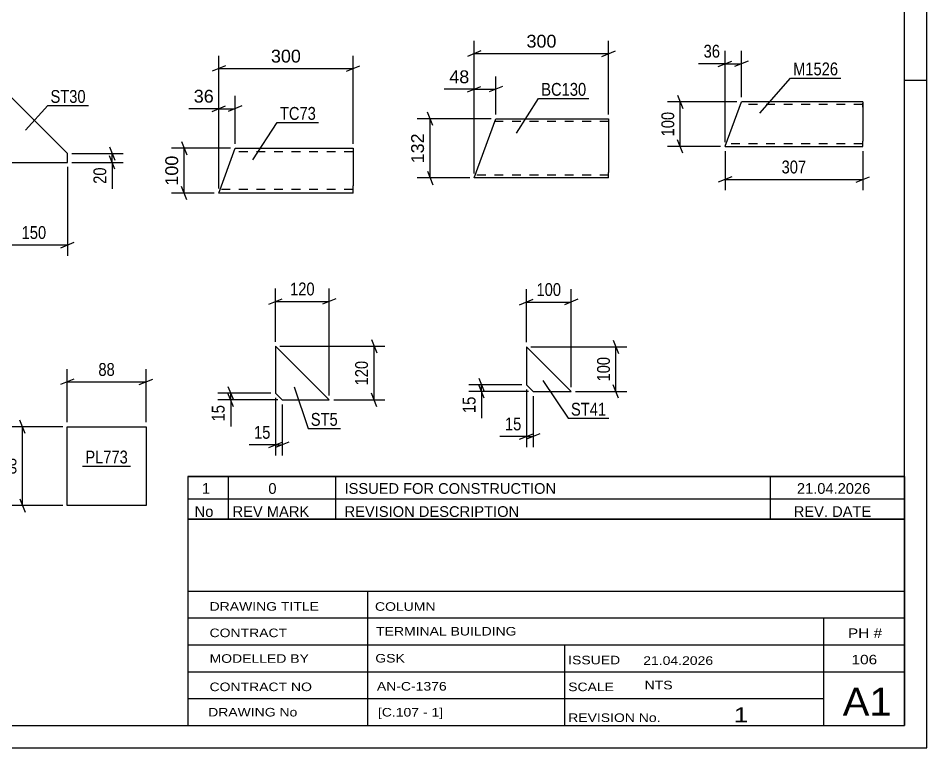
# Model space of a CAD drawing. Header units: millimetres. Extents: x 0 to 420, y 0 to 297.
# Drawn here: x 217.1 to 420, y 0 to 162.9 of the extents above; entities that cross this region are included whole.
import ezdxf

# ---------------------------------------------------------------- set-up
doc = ezdxf.new("R2010")
doc.units = ezdxf.units.MM
doc.linetypes.add('DXK_LINE_DOT2', pattern=[3.9198, 1.9599, -1.9599])
doc.styles.add('Arial', font='ARIAL.TTF', dxfattribs={"height": 0.2})
doc.styles.add('Arial Narrow', font='ARIALN.TTF', dxfattribs={"height": 0.2})

# ---------------------------------------------------------------- blocks, each defined once
blk = doc.blocks.new('Unknown-284858884-1134')
at = {"color": 5, "linetype": 'Continuous'}
for p, q in [((420, 0), (420, 297)), ((415, 5), (415, 292)), ((420, 149), (415, 149)), ((5, 5), (415, 5)), ((0, 0), (420, 0))]:
    blk.add_line(p, q, dxfattribs=at)
blk = doc.blocks.new('Part-284858884-6890 - 6889')
at = {"color": 2, "linetype": 'Continuous'}
for p, q in [((215.16, 145.68), (213.16, 145.68)), ((213.16, 145.68), (213.16, 132.68)), ((228.16, 132.68), (215.16, 145.68)), ((213.16, 132.68), (215.16, 130.68)), ((228.16, 130.68), (228.16, 132.68)), ((215.16, 130.68), (228.16, 130.68))]:
    blk.add_line(p, q, dxfattribs=at)
blk = doc.blocks.new('Part-284858884-8327 - 8326')
at = {"color": 2, "linetype": 'Continuous'}
for p, q in [((318.97, 127.21), (323.77, 140.41)), ((323.77, 140.41), (348.97, 140.41)), ((348.97, 140.41), (348.97, 140.32)), ((348.97, 140.32), (348.97, 139.21)), ((348.97, 139.21), (348.97, 128.41)), ((348.97, 127.21), (348.97, 128.41)), ((348.97, 127.21), (318.97, 127.21))]:
    blk.add_line(p, q, dxfattribs=at)
at = {"color": 7, "linetype": 'DXK_LINE_DOT2'}
for p, q in [((348.97, 140.06), (348.97, 139.21)), ((348.97, 139.81), (323.55, 139.81)), ((348.97, 127.81), (319.19, 127.81)), ((348.97, 127.3), (348.97, 127.56)), ((348.97, 127.21), (348.97, 127.3))]:
    blk.add_line(p, q, dxfattribs=at)
blk = doc.blocks.new('Part-284858884-6944 - 6943')
at = {"color": 2, "linetype": 'Continuous'}
for p, q in [((274.59, 89.65), (274.59, 79.15)), ((274.59, 89.65), (286.59, 77.65)), ((274.59, 79.15), (276.09, 77.65)), ((276.09, 77.65), (286.59, 77.65))]:
    blk.add_line(p, q, dxfattribs=at)
blk = doc.blocks.new('Part-284858884-6996 - 6995')
at = {"color": 2, "linetype": 'Continuous'}
for p, q in [((374.98, 134.32), (378.59, 144.23)), ((405.7, 144.23), (378.59, 144.23)), ((405.7, 144.23), (405.7, 144.14)), ((405.7, 144.14), (405.7, 143.03)), ((405.7, 143.03), (405.7, 135.43)), ((374.95, 134.23), (374.98, 134.32)), ((374.95, 134.23), (405.7, 134.23)), ((405.7, 134.23), (405.7, 135.43))]:
    blk.add_line(p, q, dxfattribs=at)
at = {"color": 7, "linetype": 'DXK_LINE_DOT2'}
for p, q in [((405.7, 143.63), (378.38, 143.63)), ((405.7, 143.03), (405.7, 143.88)), ((374.95, 134.23), (374.95, 134.23)), ((375.17, 134.83), (375.19, 134.88)), ((405.7, 134.83), (375.17, 134.83)), ((405.7, 134.88), (405.7, 135.2)), ((405.7, 134.83), (405.7, 134.88))]:
    blk.add_line(p, q, dxfattribs=at)
blk = doc.blocks.new('Part-284858884-7011 - 7010')
at = {"color": 2, "linetype": 'Continuous'}
for p, q in [((228.09, 54.08), (228.09, 71.68)), ((228.09, 71.68), (245.69, 71.68)), ((245.69, 71.68), (245.69, 54.08)), ((245.69, 54.08), (228.09, 54.08))]:
    blk.add_line(p, q, dxfattribs=at)
blk = doc.blocks.new('Part-284858884-7019 - 7018')
at = {"color": 2, "linetype": 'Continuous'}
for p, q in [((330.6, 89.52), (330.6, 81.02)), ((340.6, 79.52), (330.6, 89.52)), ((330.6, 81.02), (332.1, 79.52)), ((332.1, 79.52), (340.6, 79.52))]:
    blk.add_line(p, q, dxfattribs=at)
blk = doc.blocks.new('Part-284858884-8310 - 8309')
at = {"color": 2, "linetype": 'Continuous'}
for p, q in [((261.92, 123.84), (265.56, 133.84)), ((265.56, 133.84), (291.92, 133.84)), ((291.92, 133.84), (291.92, 132.24)), ((291.92, 132.24), (291.92, 125.44)), ((291.92, 123.84), (261.92, 123.84)), ((291.92, 123.84), (291.92, 125.44))]:
    blk.add_line(p, q, dxfattribs=at)
at = {"color": 7, "linetype": 'DXK_LINE_DOT2'}
for p, q in [((291.92, 133.04), (265.27, 133.04)), ((291.92, 133.71), (291.92, 132.24)), ((291.92, 124.64), (262.21, 124.64)), ((291.92, 123.84), (291.92, 124.31))]:
    blk.add_line(p, q, dxfattribs=at)
blk = doc.blocks.new('StraightDimension-284858884-7135 - 6889')
at = {"color": 7, "linetype": 'Continuous'}
for p, q in [((213.16, 131.68), (213.16, 109.85)), ((228.16, 129.68), (228.16, 109.85)), ((214.66, 112.85), (211.66, 111.65)), ((213.16, 112.25), (228.16, 112.25)), ((226.66, 111.65), (229.66, 112.85))]:
    blk.add_line(p, q, dxfattribs=at)
at = {"color": 0}
blk.add_wipeout([(224.01, 113), (224.01, 117.2), (217.32, 117.2), (217.32, 113)], dxfattribs=at)
at = {"color": 3, "style": 'Arial Narrow'}
blk.add_text('150', height=2.863, dxfattribs=at).set_placement((217.92, 113.6))
blk = doc.blocks.new('StraightDimension-284858884-7127 - 6889')
at = {"color": 7, "linetype": 'Continuous'}
for p, q in [((237.56, 134.18), (238.76, 131.18)), ((229.16, 132.68), (240.56, 132.68)), ((238.76, 129.18), (237.56, 132.18)), ((238.16, 130.68), (238.16, 132.68)), ((229.16, 130.68), (240.56, 130.68))]:
    blk.add_line(p, q, dxfattribs=at)
at = {"color": 0}
blk.add_wipeout([(237.41, 130.15), (233.21, 130.15), (233.21, 125.3), (237.41, 125.3)], dxfattribs=at)
at = {"color": 7, "linetype": 'Continuous'}
blk.add_line((238.16, 130.68), (238.16, 124.77), dxfattribs=at)
blk.add_line((238.16, 130.68), (238.16, 124.77), dxfattribs=at)
at = {"color": 3, "style": 'Arial Narrow'}
blk.add_text('20', height=2.863, rotation=90.0002, dxfattribs=at).set_placement((236.81, 125.9))
blk = doc.blocks.new('StraightDimension-284858884-8398 - 8326')
at = {"color": 7, "linetype": 'Continuous'}
for p, q in [((318.97, 128.21), (318.97, 149.87)), ((323.77, 141.41), (323.77, 149.87)), ((317.47, 146.42), (320.47, 147.62)), ((318.97, 147.02), (323.77, 147.02)), ((325.27, 147.62), (322.27, 146.42))]:
    blk.add_line(p, q, dxfattribs=at)
at = {"color": 0}
blk.add_wipeout([(318.44, 147.77), (318.44, 151.97), (312.8, 151.97), (312.8, 147.77)], dxfattribs=at)
at = {"color": 7, "linetype": 'Continuous'}
blk.add_line((318.97, 147.02), (312.27, 147.02), dxfattribs=at)
blk.add_line((318.97, 147.02), (312.27, 147.02), dxfattribs=at)
at = {"color": 3, "style": 'Arial'}
blk.add_text('48', height=2.865, dxfattribs=at).set_placement((313.4, 148.37))
blk = doc.blocks.new('StraightDimension-284858884-8416 - 8326')
at = {"color": 7, "linetype": 'Continuous'}
for p, q in [((318.97, 128.21), (318.97, 157.81)), ((348.97, 141.41), (348.97, 157.81)), ((320.47, 155.56), (317.47, 154.36)), ((318.97, 154.96), (348.97, 154.96)), ((347.47, 154.36), (350.47, 155.56))]:
    blk.add_line(p, q, dxfattribs=at)
at = {"color": 0}
blk.add_wipeout([(337.9, 155.71), (337.9, 159.91), (330.03, 159.91), (330.03, 155.71)], dxfattribs=at)
at = {"color": 3, "style": 'Arial'}
blk.add_text('300', height=2.865, dxfattribs=at).set_placement((330.63, 156.31))
blk = doc.blocks.new('StraightDimension-284858884-8380 - 8326')
at = {"color": 7, "linetype": 'Continuous'}
for p, q in [((322.77, 140.41), (306.25, 140.41)), ((309.7, 138.91), (308.5, 141.91)), ((309.1, 127.21), (309.1, 140.41)), ((308.5, 128.71), (309.7, 125.71)), ((317.97, 127.21), (306.25, 127.21))]:
    blk.add_line(p, q, dxfattribs=at)
at = {"color": 0}
blk.add_wipeout([(308.35, 137.75), (304.15, 137.75), (304.15, 129.88), (308.35, 129.88)], dxfattribs=at)
at = {"color": 3, "style": 'Arial'}
blk.add_text('132', height=2.865, rotation=90.0002, dxfattribs=at).set_placement((307.75, 130.48))
blk = doc.blocks.new('StraightDimension-284858884-7271 - 6943')
at = {"color": 7, "linetype": 'Continuous'}
for p, q in [((273.59, 79.15), (261.74, 79.15)), ((263.99, 80.65), (265.19, 77.65)), ((265.19, 76.15), (263.99, 79.15)), ((264.59, 77.65), (264.59, 79.15)), ((275.09, 77.65), (261.74, 77.65))]:
    blk.add_line(p, q, dxfattribs=at)
at = {"color": 0}
blk.add_wipeout([(263.84, 77.12), (259.64, 77.12), (259.64, 72.26), (263.84, 72.26)], dxfattribs=at)
at = {"color": 7, "linetype": 'Continuous'}
blk.add_line((264.59, 77.65), (264.59, 71.74), dxfattribs=at)
blk.add_line((264.59, 77.65), (264.59, 71.74), dxfattribs=at)
at = {"color": 3, "style": 'Arial Narrow'}
blk.add_text('15', height=2.863, rotation=90.0002, dxfattribs=at).set_placement((263.24, 72.86))
blk = doc.blocks.new('StraightDimension-284858884-7263 - 6943')
at = {"color": 7, "linetype": 'Continuous'}
for p, q in [((274.59, 78.15), (274.59, 65.25)), ((276.09, 76.65), (276.09, 65.25)), ((273.09, 67.05), (276.09, 68.25)), ((277.59, 68.25), (274.59, 67.05)), ((274.59, 67.65), (276.09, 67.65))]:
    blk.add_line(p, q, dxfattribs=at)
at = {"color": 0}
blk.add_wipeout([(274.07, 68.4), (274.07, 72.6), (269.21, 72.6), (269.21, 68.4)], dxfattribs=at)
at = {"color": 7, "linetype": 'Continuous'}
blk.add_line((274.59, 67.65), (268.69, 67.65), dxfattribs=at)
blk.add_line((274.59, 67.65), (268.69, 67.65), dxfattribs=at)
at = {"color": 3, "style": 'Arial Narrow'}
blk.add_text('15', height=2.863, dxfattribs=at).set_placement((269.81, 69))
blk = doc.blocks.new('StraightDimension-284858884-7275 - 6943')
at = {"color": 7, "linetype": 'Continuous'}
for p, q in [((275.59, 89.65), (298.99, 89.65)), ((295.99, 91.15), (297.19, 88.15)), ((296.59, 77.65), (296.59, 89.65)), ((297.19, 76.15), (295.99, 79.15)), ((287.59, 77.65), (298.99, 77.65))]:
    blk.add_line(p, q, dxfattribs=at)
at = {"color": 0}
blk.add_wipeout([(295.84, 86.99), (291.64, 86.99), (291.64, 80.3), (295.84, 80.3)], dxfattribs=at)
at = {"color": 3, "style": 'Arial Narrow'}
blk.add_text('120', height=2.863, rotation=90.0002, dxfattribs=at).set_placement((295.24, 80.9))
blk = doc.blocks.new('StraightDimension-284858884-7267 - 6943')
at = {"color": 7, "linetype": 'Continuous'}
for p, q in [((274.59, 90.65), (274.59, 102.5)), ((286.59, 78.65), (286.59, 102.5)), ((273.09, 99.05), (276.09, 100.25)), ((274.59, 99.65), (286.59, 99.65)), ((288.09, 100.25), (285.09, 99.05))]:
    blk.add_line(p, q, dxfattribs=at)
at = {"color": 0}
blk.add_wipeout([(283.94, 100.4), (283.94, 104.6), (277.25, 104.6), (277.25, 100.4)], dxfattribs=at)
at = {"color": 3, "style": 'Arial Narrow'}
blk.add_text('120', height=2.863, dxfattribs=at).set_placement((277.85, 101))
blk = doc.blocks.new('StraightDimension-284858884-7305 - 6995')
at = {"color": 7, "linetype": 'Continuous'}
for p, q in [((377.59, 144.23), (362.1, 144.23)), ((364.35, 145.73), (365.55, 142.73)), ((364.95, 134.23), (364.95, 144.23)), ((373.95, 134.23), (362.1, 134.23)), ((365.55, 132.73), (364.35, 135.73))]:
    blk.add_line(p, q, dxfattribs=at)
at = {"color": 0}
blk.add_wipeout([(364.2, 142.58), (360, 142.58), (360, 135.89), (364.2, 135.89)], dxfattribs=at)
at = {"color": 3, "style": 'Arial Narrow'}
blk.add_text('100', height=2.863, rotation=90.0002, dxfattribs=at).set_placement((363.6, 136.49))
blk = doc.blocks.new('StraightDimension-284858884-7301 - 6995')
at = {"color": 7, "linetype": 'Continuous'}
for p, q in [((374.95, 135.23), (374.95, 155.57)), ((378.59, 145.23), (378.59, 155.57)), ((373.45, 152.12), (376.45, 153.32)), ((374.95, 152.72), (378.59, 152.72)), ((380.09, 153.32), (377.09, 152.12))]:
    blk.add_line(p, q, dxfattribs=at)
at = {"color": 0}
blk.add_wipeout([(374.43, 153.47), (374.43, 157.67), (369.57, 157.67), (369.57, 153.47)], dxfattribs=at)
at = {"color": 7, "linetype": 'Continuous'}
blk.add_line((374.95, 152.72), (369.04, 152.72), dxfattribs=at)
blk.add_line((374.95, 152.72), (369.04, 152.72), dxfattribs=at)
at = {"color": 3, "style": 'Arial Narrow'}
blk.add_text('36', height=2.863, dxfattribs=at).set_placement((370.17, 154.07))
blk = doc.blocks.new('StraightDimension-284858884-7311 - 6995')
at = {"color": 7, "linetype": 'Continuous'}
for p, q in [((374.95, 133.23), (374.95, 124.48)), ((405.7, 133.23), (405.7, 124.48)), ((376.45, 127.48), (373.45, 126.28)), ((374.95, 126.88), (405.7, 126.88)), ((404.2, 126.28), (407.2, 127.48))]:
    blk.add_line(p, q, dxfattribs=at)
at = {"color": 0}
blk.add_wipeout([(393.67, 127.63), (393.67, 131.83), (386.98, 131.83), (386.98, 127.63)], dxfattribs=at)
at = {"color": 3, "style": 'Arial Narrow'}
blk.add_text('307', height=2.863, dxfattribs=at).set_placement((387.58, 128.23))
blk = doc.blocks.new('StraightDimension-284858884-7319 - 7010')
at = {"color": 7, "linetype": 'Continuous'}
for p, q in [((218.69, 70.18), (217.49, 73.18)), ((227.09, 71.68), (215.24, 71.68)), ((218.09, 54.08), (218.09, 71.68)), ((217.49, 55.58), (218.69, 52.58)), ((227.09, 54.08), (215.24, 54.08))]:
    blk.add_line(p, q, dxfattribs=at)
at = {"color": 0}
blk.add_wipeout([(217.34, 65.31), (213.14, 65.31), (213.14, 60.45), (217.34, 60.45)], dxfattribs=at)
at = {"color": 3, "style": 'Arial Narrow'}
blk.add_text('88', height=2.863, rotation=90.0002, dxfattribs=at).set_placement((216.74, 61.05))
blk = doc.blocks.new('StraightDimension-284858884-7323 - 7010')
at = {"color": 7, "linetype": 'Continuous'}
for p, q in [((228.09, 72.68), (228.09, 84.53)), ((245.69, 72.68), (245.69, 84.53)), ((229.59, 82.28), (226.59, 81.08)), ((228.09, 81.68), (245.69, 81.68)), ((244.19, 81.08), (247.19, 82.28))]:
    blk.add_line(p, q, dxfattribs=at)
at = {"color": 0}
blk.add_wipeout([(239.32, 82.43), (239.32, 86.63), (234.46, 86.63), (234.46, 82.43)], dxfattribs=at)
at = {"color": 3, "style": 'Arial Narrow'}
blk.add_text('88', height=2.863, dxfattribs=at).set_placement((235.06, 83.03))
blk = doc.blocks.new('StraightDimension-284858884-7335 - 7018')
at = {"color": 7, "linetype": 'Continuous'}
for p, q in [((320, 82.52), (321.2, 79.52)), ((329.6, 81.02), (317.75, 81.02)), ((331.1, 79.52), (317.75, 79.52)), ((321.2, 78.02), (320, 81.02)), ((320.6, 79.52), (320.6, 81.02))]:
    blk.add_line(p, q, dxfattribs=at)
at = {"color": 0}
blk.add_wipeout([(319.85, 78.99), (315.65, 78.99), (315.65, 74.14), (319.85, 74.14)], dxfattribs=at)
at = {"color": 7, "linetype": 'Continuous'}
blk.add_line((320.6, 79.52), (320.6, 73.61), dxfattribs=at)
blk.add_line((320.6, 79.52), (320.6, 73.61), dxfattribs=at)
at = {"color": 3, "style": 'Arial Narrow'}
blk.add_text('15', height=2.863, rotation=90.0002, dxfattribs=at).set_placement((319.25, 74.74))
blk = doc.blocks.new('StraightDimension-284858884-7327 - 7018')
at = {"color": 7, "linetype": 'Continuous'}
for p, q in [((330.6, 80.02), (330.6, 67.12)), ((332.1, 78.52), (332.1, 67.12)), ((329.1, 68.92), (332.1, 70.12)), ((333.6, 70.12), (330.6, 68.92)), ((330.6, 69.52), (332.1, 69.52))]:
    blk.add_line(p, q, dxfattribs=at)
at = {"color": 0}
blk.add_wipeout([(330.08, 70.27), (330.08, 74.47), (325.22, 74.47), (325.22, 70.27)], dxfattribs=at)
at = {"color": 7, "linetype": 'Continuous'}
blk.add_line((330.6, 69.52), (324.7, 69.52), dxfattribs=at)
blk.add_line((330.6, 69.52), (324.7, 69.52), dxfattribs=at)
at = {"color": 3, "style": 'Arial Narrow'}
blk.add_text('15', height=2.863, dxfattribs=at).set_placement((325.82, 70.87))
blk = doc.blocks.new('StraightDimension-284858884-7339 - 7018')
at = {"color": 7, "linetype": 'Continuous'}
for p, q in [((331.6, 89.52), (353, 89.52)), ((350, 91.02), (351.2, 88.02)), ((350.6, 79.52), (350.6, 89.52)), ((341.6, 79.52), (353, 79.52)), ((351.2, 78.02), (350, 81.02))]:
    blk.add_line(p, q, dxfattribs=at)
at = {"color": 0}
blk.add_wipeout([(349.85, 87.86), (345.65, 87.86), (345.65, 81.18), (349.85, 81.18)], dxfattribs=at)
at = {"color": 3, "style": 'Arial Narrow'}
blk.add_text('100', height=2.863, rotation=90.0002, dxfattribs=at).set_placement((349.25, 81.78))
blk = doc.blocks.new('StraightDimension-284858884-7331 - 7018')
at = {"color": 7, "linetype": 'Continuous'}
for p, q in [((330.6, 90.52), (330.6, 102.37)), ((340.6, 80.52), (340.6, 102.37)), ((329.1, 98.92), (332.1, 100.12)), ((330.6, 99.52), (340.6, 99.52)), ((342.1, 100.12), (339.1, 98.92))]:
    blk.add_line(p, q, dxfattribs=at)
at = {"color": 0}
blk.add_wipeout([(338.95, 100.27), (338.95, 104.47), (332.26, 104.47), (332.26, 100.27)], dxfattribs=at)
at = {"color": 3, "style": 'Arial Narrow'}
blk.add_text('100', height=2.863, dxfattribs=at).set_placement((332.86, 100.87))
blk = doc.blocks.new('StraightDimension-284858884-8351 - 8309')
at = {"color": 7, "linetype": 'Continuous'}
for p, q in [((261.92, 124.84), (261.92, 154.48)), ((291.92, 134.84), (291.92, 154.48)), ((263.42, 152.23), (260.42, 151.03)), ((290.42, 151.03), (293.42, 152.23)), ((261.92, 151.63), (291.92, 151.63))]:
    blk.add_line(p, q, dxfattribs=at)
at = {"color": 0}
blk.add_wipeout([(280.85, 152.38), (280.85, 156.58), (272.98, 156.58), (272.98, 152.38)], dxfattribs=at)
at = {"color": 3, "style": 'Arial'}
blk.add_text('300', height=2.865, dxfattribs=at).set_placement((273.58, 152.98))
blk = doc.blocks.new('StraightDimension-284858884-8362 - 8309')
at = {"color": 7, "linetype": 'Continuous'}
for p, q in [((253.61, 135.34), (254.81, 132.34)), ((264.56, 133.84), (251.36, 133.84)), ((254.21, 123.84), (254.21, 133.84)), ((260.92, 123.84), (251.36, 123.84)), ((254.81, 122.34), (253.61, 125.34))]:
    blk.add_line(p, q, dxfattribs=at)
at = {"color": 0}
blk.add_wipeout([(253.46, 132.77), (249.26, 132.77), (249.26, 124.9), (253.46, 124.9)], dxfattribs=at)
at = {"color": 3, "style": 'Arial'}
blk.add_text('100', height=2.865, rotation=90.0002, dxfattribs=at).set_placement((252.86, 125.5))
blk = doc.blocks.new('StraightDimension-284858884-8333 - 8309')
at = {"color": 7, "linetype": 'Continuous'}
for p, q in [((261.92, 124.84), (261.92, 145.53)), ((265.56, 134.84), (265.56, 145.53)), ((260.42, 142.08), (263.42, 143.28)), ((261.92, 142.68), (265.56, 142.68)), ((267.06, 143.28), (264.06, 142.08))]:
    blk.add_line(p, q, dxfattribs=at)
at = {"color": 0}
blk.add_wipeout([(261.39, 143.43), (261.39, 147.63), (255.75, 147.63), (255.75, 143.43)], dxfattribs=at)
at = {"color": 7, "linetype": 'Continuous'}
blk.add_line((261.92, 142.68), (255.22, 142.68), dxfattribs=at)
blk.add_line((261.92, 142.68), (255.22, 142.68), dxfattribs=at)
at = {"color": 3, "style": 'Arial'}
blk.add_text('36', height=2.865, dxfattribs=at).set_placement((256.35, 144.03))
blk = doc.blocks.new('Unknown-284858884-10731')
at = {"color": 7, "linetype": 'Continuous'}
for p, q in [((255, 51.05), (255, 5)), ((255, 51.05), (415, 51.05)), ((415, 51), (415, 5)), ((255, 35), (415, 35)), ((295.14, 35), (295.14, 5)), ((255, 29), (415, 29)), ((397, 5.05), (397, 29.05)), ((255, 23), (415, 23)), ((339.14, 23), (339.14, 5)), ((255, 17), (415, 17)), ((255, 11), (397, 11)), ((255, 5), (415, 5))]:
    blk.add_line(p, q, dxfattribs=at)
at = {"color": 7, "style": 'Arial Narrow'}
for s, height, width, p in [('DRAWING TITLE', 1.9089, 1.425378, (259.88, 30.61)), ('COLUMN', 1.909, 1.425378, (296.81, 30.59)), ('CONTRACT', 1.909, 1.425378, (259.88, 24.71)), ('TERMINAL BUILDING', 1.9089, 1.425378, (297.06, 25.07)), ('MODELLED BY', 1.9089, 1.425378, (259.88, 18.98)), ('GSK', 1.909, 1.425378, (296.88, 19.04)), ('ISSUED', 1.909, 1.425378, (339.94, 18.64)), ('21.04.2026', 1.909, 1.425378, (356.69, 18.52)), ('CONTRACT NO', 1.9089, 1.425378, (259.88, 12.66)), ('AN-C-1376', 1.909, 1.425378, (297.23, 12.78)), ('SCALE', 1.909, 1.425378, (339.94, 12.65)), ('A1', 6.204, 1.25, (401.24, 7.2)), ('DRAWING No', 1.909, 1.425378, (259.56, 7)), ('[C.107 - 1]', 1.9089, 1.425378, (297.46, 6.99)), ('1', 3.34, 1.5, (376.91, 5.68)), ('REVISION No.', 1.9089, 1.425378, (339.94, 5.77))]:
    blk.add_text(s, height=height, dxfattribs=dict(at, width=width)).set_placement(p)
at = {"color": 7, "linetype": 'Continuous', "style": 'Arial Narrow'}
for s, height, width, p in [('PH #', 2.1, 1.42538, (402.4, 24.55)), ('106', 2.1, 1.42538, (403.19, 18.65)), ('NTS', 1.909, 1.425378, (357, 13.05))]:
    blk.add_text(s, height=height, dxfattribs=dict(at, width=width)).set_placement(p)
blk = doc.blocks.new('Unknown-284858884-10732')
at = {"color": 7, "linetype": 'Continuous'}
for p, q in [((255, 60.55), (415, 60.55)), ((415, 60.55), (255, 60.55)), ((255, 60.55), (255, 55.55)), ((264, 60.55), (264, 55.55)), ((288, 60.55), (288, 55.55)), ((385, 60.55), (385, 55.55)), ((415, 60.55), (415, 55.55)), ((255, 55.55), (415, 55.55)), ((255, 55.55), (255, 51.05)), ((255, 55.55), (415, 55.55)), ((264, 55.55), (264, 51.05)), ((288, 55.55), (288, 51.05)), ((385, 55.55), (385, 51.05)), ((415, 55.55), (415, 51.05)), ((415, 51.05), (255, 51.05))]:
    blk.add_line(p, q, dxfattribs=at)
at = {"color": 7, "linetype": 'Continuous', "style": 'Arial Narrow'}
for s, height, width, p in [('1', 2.39, 1.196471, (258.16, 56.7)), ('0', 2.39, 1.196471, (273, 56.7)), ('ISSUED FOR CONSTRUCTION', 2.3861, 1.196471, (290, 56.7)), ('21.04.2026', 2.386, 1.196471, (391, 56.7)), ('No', 2.386, 1.2, (256.54, 51.55)), ('REV MARK', 2.386, 1.2, (265, 51.55)), ('REVISION DESCRIPTION', 2.3861, 1.2, (290, 51.55)), ('REV. DATE', 2.386, 1.2, (390.28, 51.55))]:
    blk.add_text(s, height=height, dxfattribs=dict(at, width=width)).set_placement(p)
blk = doc.blocks.new('Mark-284858884-8426 - 6889')
at = {"color": 0}
blk.add_wipeout([(232.22, 143.98), (232.22, 146.98), (224.36, 146.98), (224.36, 143.98)], dxfattribs=at)
blk.add_wipeout([(232.22, 143.98), (232.22, 146.98), (224.36, 146.98), (224.36, 143.98)], dxfattribs=at)
at = {"color": 30, "linetype": 'Continuous'}
for p, q in [((218.78, 137.89), (223.76, 143.38)), ((223.76, 143.38), (232.82, 143.38))]:
    blk.add_line(p, q, dxfattribs=at)
at = {"color": 3, "style": 'Arial Narrow'}
blk.add_text('ST30', height=2.863, dxfattribs=at).set_placement((224.36, 143.98))
blk = doc.blocks.new('Mark-284858884-8440 - 8326')
at = {"color": 0}
blk.add_wipeout([(343.97, 145.56), (343.97, 148.56), (333.92, 148.56), (333.92, 145.56)], dxfattribs=at)
blk.add_wipeout([(343.97, 145.56), (343.97, 148.56), (333.92, 148.56), (333.92, 145.56)], dxfattribs=at)
at = {"color": 30, "linetype": 'Continuous'}
for p, q in [((328.4, 137.22), (333.32, 144.96)), ((333.32, 144.96), (344.57, 144.96))]:
    blk.add_line(p, q, dxfattribs=at)
at = {"color": 3, "style": 'Arial Narrow'}
blk.add_text('BC130', height=2.863, dxfattribs=at).set_placement((333.92, 145.56))
blk = doc.blocks.new('Mark-284858884-7381 - 6943')
at = {"color": 0}
blk.add_wipeout([(288.5, 71.89), (288.5, 74.89), (282.47, 74.89), (282.47, 71.89)], dxfattribs=at)
blk.add_wipeout([(288.5, 71.89), (288.5, 74.89), (282.47, 74.89), (282.47, 71.89)], dxfattribs=at)
at = {"color": 30, "linetype": 'Continuous'}
for p, q in [((278.75, 80.59), (281.87, 71.29)), ((281.87, 71.29), (289.1, 71.29))]:
    blk.add_line(p, q, dxfattribs=at)
at = {"color": 3, "style": 'Arial Narrow'}
blk.add_text('ST5', height=2.863, dxfattribs=at).set_placement((282.47, 71.89))
blk = doc.blocks.new('Mark-284858884-7390 - 6995')
at = {"color": 0}
blk.add_wipeout([(400.2, 150.12), (400.2, 153.12), (390.15, 153.12), (390.15, 150.12)], dxfattribs=at)
blk.add_wipeout([(400.2, 150.12), (400.2, 153.12), (390.15, 153.12), (390.15, 150.12)], dxfattribs=at)
at = {"color": 30, "linetype": 'Continuous'}
for p, q in [((382.73, 141.69), (389.55, 149.52)), ((389.55, 149.52), (400.8, 149.52))]:
    blk.add_line(p, q, dxfattribs=at)
at = {"color": 3, "style": 'Arial Narrow'}
blk.add_text('M1526', height=2.863, dxfattribs=at).set_placement((390.15, 150.12))
blk = doc.blocks.new('Mark-284858884-7396 - 7010')
at = {"color": 0}
blk.add_wipeout([(241.64, 63.48), (241.64, 66.48), (232.14, 66.48), (232.14, 63.48)], dxfattribs=at)
blk.add_wipeout([(241.64, 63.48), (241.64, 66.48), (232.14, 66.48), (232.14, 63.48)], dxfattribs=at)
at = {"color": 30, "linetype": 'Continuous'}
blk.add_line((231.54, 62.88), (242.24, 62.88), dxfattribs=at)
at = {"color": 3, "style": 'Arial Narrow'}
blk.add_text('PL773', height=2.863, dxfattribs=at).set_placement((232.14, 63.48))
blk = doc.blocks.new('Mark-284858884-7399 - 7018')
at = {"color": 0}
blk.add_wipeout([(348.42, 74.16), (348.42, 77.16), (340.56, 77.16), (340.56, 74.16)], dxfattribs=at)
blk.add_wipeout([(348.42, 74.16), (348.42, 77.16), (340.56, 77.16), (340.56, 74.16)], dxfattribs=at)
at = {"color": 30, "linetype": 'Continuous'}
for p, q in [((334.3, 82.02), (339.96, 73.56)), ((339.96, 73.56), (349.02, 73.56))]:
    blk.add_line(p, q, dxfattribs=at)
at = {"color": 3, "style": 'Arial Narrow'}
blk.add_text('ST41', height=2.863, dxfattribs=at).set_placement((340.56, 74.16))
blk = doc.blocks.new('Mark-284858884-8434 - 8309')
at = {"color": 0}
blk.add_wipeout([(283.61, 140.2), (283.61, 143.2), (275.58, 143.2), (275.58, 140.2)], dxfattribs=at)
blk.add_wipeout([(283.61, 140.2), (283.61, 143.2), (275.58, 143.2), (275.58, 140.2)], dxfattribs=at)
at = {"color": 30, "linetype": 'Continuous'}
for p, q in [((269.54, 131.28), (274.98, 139.6)), ((274.98, 139.6), (284.21, 139.6))]:
    blk.add_line(p, q, dxfattribs=at)
at = {"color": 3, "style": 'Arial Narrow'}
blk.add_text('TC73', height=2.863, dxfattribs=at).set_placement((275.58, 140.2))

msp = doc.modelspace()

# ---------------------------------------------------------------- block references
for name in ['Unknown-284858884-1134', 'Part-284858884-6890 - 6889', 'Part-284858884-6996 - 6995', 'Part-284858884-8327 - 8326', 'Part-284858884-8310 - 8309', 'Part-284858884-6944 - 6943', 'Part-284858884-7019 - 7018', 'Part-284858884-7011 - 7010', 'Unknown-284858884-10732', 'Unknown-284858884-10731']:
    msp.add_blockref(name, (0, 0))

# ---------------------------------------------------------------- next in the draw order: block references
for name in ['StraightDimension-284858884-8351 - 8309', 'Mark-284858884-7390 - 6995', 'StraightDimension-284858884-8398 - 8326', 'Mark-284858884-8426 - 6889', 'StraightDimension-284858884-7305 - 6995', 'StraightDimension-284858884-7135 - 6889', 'StraightDimension-284858884-7335 - 7018', 'StraightDimension-284858884-7271 - 6943', 'StraightDimension-284858884-7319 - 7010', 'Mark-284858884-7396 - 7010']:
    msp.add_blockref(name, (0, 0))

# ---------------------------------------------------------------- next in the draw order: block references
for name in ['StraightDimension-284858884-8416 - 8326', 'StraightDimension-284858884-7301 - 6995', 'Mark-284858884-8434 - 8309', 'StraightDimension-284858884-7127 - 6889', 'StraightDimension-284858884-8362 - 8309', 'StraightDimension-284858884-7311 - 6995', 'StraightDimension-284858884-7323 - 7010', 'StraightDimension-284858884-7327 - 7018', 'StraightDimension-284858884-7263 - 6943']:
    msp.add_blockref(name, (0, 0))

# ---------------------------------------------------------------- next in the draw order: block references
for name in ['Mark-284858884-8440 - 8326', 'StraightDimension-284858884-8333 - 8309', 'StraightDimension-284858884-8380 - 8326', 'StraightDimension-284858884-7275 - 6943', 'StraightDimension-284858884-7339 - 7018']:
    msp.add_blockref(name, (0, 0))

# ---------------------------------------------------------------- next in the draw order: block references
for name in ['StraightDimension-284858884-7267 - 6943', 'StraightDimension-284858884-7331 - 7018']:
    msp.add_blockref(name, (0, 0))

# ---------------------------------------------------------------- next in the draw order: block references
for name in ['Mark-284858884-7399 - 7018', 'Mark-284858884-7381 - 6943']:
    msp.add_blockref(name, (0, 0))

doc.saveas('drawing.dxf')
